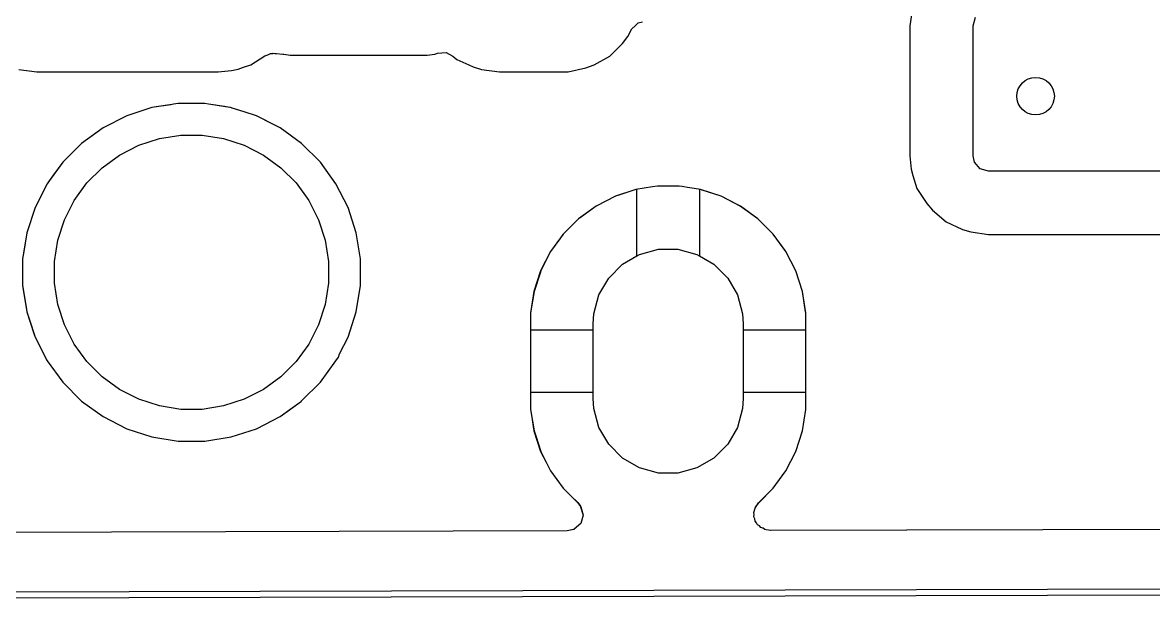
# Model space of a CAD drawing. Header units: millimetres. Extents: x 87.1 to 142.6, y -85.7 to -60.8.
# Drawn here: x 95.5 to 104.54, y -85.73 to -81.11 of the extents above; entities that cross this region are included whole.
import ezdxf

# ---------------------------------------------------------------- set-up
doc = ezdxf.new("R2010")
doc.units = ezdxf.units.MM
for name, color, linetype, true_color in [('B.Cu', 153, 'CONTINUOUS', 0x4d7fc4), ('B.Mask', 4, 'CONTINUOUS', 0x02ffee), ('Edge.Cuts', 254, 'CONTINUOUS', 0xd0d2cd), ('F.Cu', 13, 'CONTINUOUS', 0xc83434), ('F.Mask', 201, 'CONTINUOUS', 0xd864ff)]:
    doc.layers.add(name, color=color, linetype=linetype, true_color=true_color)

msp = doc.modelspace()

# ---------------------------------------------------------------- linework, layer by layer
at = {"layer": 'B.Cu', "linetype": 'CONTINUOUS'}
for p, q in [((102.606829, -81.050026), (102.5945, -81.13578)), ((103.1, -81.135784), (103.119685, -81.068745)), ((102.5945, -81.13578), (102.5945, -81.135784)), ((102.5945, -81.135784), (102.5945, -82.176)), ((103.1, -82.176), (103.1, -81.135784)), ((96.533963, -81.791552), (96.331782, -81.857245)), ((96.684282, -81.767744), (96.533963, -81.791552)), ((96.695242, -81.766008), (96.684282, -81.767744)), ((96.704976, -81.764466), (96.695242, -81.766008)), ((96.743909, -81.7583), (96.704976, -81.764466)), ((96.743913, -81.7583), (96.743909, -81.7583)), ((96.956487, -81.7583), (96.743913, -81.7583)), ((96.95649, -81.7583), (96.956487, -81.7583)), ((96.985689, -81.762924), (96.95649, -81.7583)), ((97.005157, -81.766008), (96.985689, -81.762924)), ((97.112704, -81.783042), (97.005157, -81.766008)), ((97.156799, -81.790026), (97.112704, -81.783042)), ((97.161562, -81.7904), (97.156799, -81.790026)), ((97.170752, -81.79257), (97.161562, -81.7904)), ((97.175274, -81.794423), (97.170752, -81.79257)), ((97.27175, -81.82577), (97.175274, -81.794423)), ((97.368612, -81.857243), (97.27175, -81.82577)), ((96.331782, -81.857245), (96.142382, -81.953749)), ((97.368613, -81.857243), (97.368612, -81.857243)), ((97.368614, -81.857244), (97.368613, -81.857243)), ((97.39044, -81.868365), (97.368614, -81.857244)), ((97.390445, -81.868367), (97.39044, -81.868365)), ((97.47972, -81.913855), (97.390445, -81.868367)), ((97.55802, -81.953751), (97.47972, -81.913855)), ((96.085572, -81.995023), (95.97041, -82.078692)), ((96.142379, -81.953751), (96.085572, -81.995023)), ((96.142382, -81.953749), (96.142379, -81.95375)), ((96.142379, -81.95375), (96.142379, -81.953751)), ((97.729986, -82.07869), (97.55802, -81.953751)), ((95.97041, -82.078692), (95.820092, -82.22901)), ((97.729988, -82.078692), (97.729986, -82.07869)), ((97.880312, -82.229016), (97.729988, -82.078692)), ((102.5945, -82.176), (102.594501, -82.176009)), ((102.594501, -82.176009), (102.606052, -82.28345)), ((103.111206, -82.227511), (103.1, -82.176)), ((95.82009, -82.229013), (95.706423, -82.385465)), ((95.820092, -82.22901), (95.82009, -82.229013)), ((98.0049, -82.400499), (97.880312, -82.229016)), ((102.606052, -82.28345), (102.606054, -82.283462)), ((102.606054, -82.283462), (102.61726, -82.334972)), ((103.156961, -82.280315), (103.111206, -82.227511)), ((103.224, -82.3), (103.156961, -82.280315)), ((102.61726, -82.334972), (102.651383, -82.437497)), ((105.176, -82.3), (103.224, -82.3)), ((95.695149, -82.400982), (95.598645, -82.59038)), ((95.706423, -82.385465), (95.695149, -82.400982)), ((98.004902, -82.400503), (98.0049, -82.400499)), ((98.005248, -82.400979), (98.004902, -82.400503)), ((98.005249, -82.400981), (98.005248, -82.400979)), ((98.005251, -82.400984), (98.005249, -82.400981)), ((98.101757, -82.590388), (98.005251, -82.400984)), ((100.404393, -82.447092), (100.239744, -82.50059)), ((100.404406, -82.447088), (100.404393, -82.447092)), ((100.40441, -82.447087), (100.404406, -82.447088)), ((100.404418, -82.447085), (100.40441, -82.447087)), ((100.404422, -82.447084), (100.404418, -82.447085)), ((100.404429, -82.447083), (100.404422, -82.447084)), ((100.411998, -82.445884), (100.404429, -82.447083)), ((100.411999, -82.445884), (100.411998, -82.445884)), ((100.412, -82.445884), (100.411999, -82.445884)), ((100.412, -82.977444), (100.412, -82.445884)), ((100.919581, -82.447085), (100.912, -82.445884)), ((100.912, -82.445884), (100.912, -82.977444)), ((100.919589, -82.447087), (100.919581, -82.447085)), ((100.919599, -82.44709), (100.919589, -82.447087)), ((100.919605, -82.447092), (100.919599, -82.44709)), ((101.084254, -82.50059), (100.919605, -82.447092)), ((102.651383, -82.437497), (102.651386, -82.437503)), ((102.651386, -82.437503), (102.729171, -82.558537)), ((100.239744, -82.50059), (100.085471, -82.579197)), ((101.084257, -82.500591), (101.084254, -82.50059)), ((101.238524, -82.579195), (101.084257, -82.500591)), ((95.598645, -82.59038), (95.532952, -82.792559)), ((98.167446, -82.792557), (98.101757, -82.590388)), ((100.085471, -82.579197), (99.945402, -82.680961)), ((101.238526, -82.579196), (101.238524, -82.579195)), ((101.238527, -82.579197), (101.238526, -82.579196)), ((101.378596, -82.680961), (101.238527, -82.579197)), ((102.729171, -82.558537), (102.729179, -82.558548)), ((102.729179, -82.558548), (102.774923, -82.61134)), ((102.774923, -82.61134), (102.774926, -82.611343)), ((102.774926, -82.611343), (102.77493, -82.611347)), ((102.77493, -82.611347), (102.883664, -82.705567)), ((99.945402, -82.680961), (99.822961, -82.803402)), ((101.501037, -82.803402), (101.378596, -82.680961)), ((102.883664, -82.705567), (102.883667, -82.705568)), ((102.883667, -82.705568), (102.883668, -82.705569)), ((102.883668, -82.705569), (103.011166, -82.763797)), ((95.532952, -82.792559), (95.4997, -83.002507)), ((98.2007, -83.002513), (98.167446, -82.792557)), ((99.822961, -82.803402), (99.721197, -82.943471)), ((101.596264, -82.934474), (101.501037, -82.803402)), ((103.011166, -82.763797), (103.014541, -82.765338)), ((103.014541, -82.765338), (103.08158, -82.785023)), ((103.08158, -82.785023), (103.081584, -82.785024)), ((103.081584, -82.785024), (103.224, -82.8055)), ((103.224, -82.8055), (105.17599, -82.8055)), ((95.4997, -83.002507), (95.4997, -83.215091)), ((98.2007, -83.215087), (98.2007, -83.002513)), ((99.721195, -82.943475), (99.642591, -83.097742)), ((99.721196, -82.943473), (99.721195, -82.943475)), ((99.721197, -82.943471), (99.721196, -82.943473)), ((100.296743, -83.043988), (100.412, -82.977444)), ((100.912, -82.977444), (101.027257, -83.043988)), ((101.602804, -82.943475), (101.596264, -82.934474)), ((101.681408, -83.097742), (101.602804, -82.943475)), ((99.642591, -83.097742), (99.637047, -83.114805)), ((100.185988, -83.154743), (100.296743, -83.043988)), ((101.027257, -83.043988), (101.138012, -83.154743)), ((101.734914, -83.262415), (101.681408, -83.097742)), ((99.637047, -83.114805), (99.589084, -83.262414)), ((100.107672, -83.29039), (100.185988, -83.154743)), ((101.138012, -83.154743), (101.216328, -83.29039)), ((95.4997, -83.215091), (95.529653, -83.404205)), ((98.167446, -83.425043), (98.2007, -83.215087)), ((99.589084, -83.262414), (99.562, -83.433423)), ((101.760671, -83.425039), (101.734914, -83.262415)), ((100.067133, -83.441684), (100.107672, -83.29039)), ((101.216328, -83.29039), (101.256867, -83.441684)), ((95.529653, -83.404205), (95.532952, -83.425034)), ((95.532952, -83.425034), (95.532955, -83.425046)), ((95.532955, -83.425046), (95.550973, -83.480503)), ((98.101757, -83.627212), (98.167446, -83.425043)), ((99.562, -83.433423), (99.562, -83.433428)), ((99.562, -83.433428), (99.562, -83.57)), ((100.062, -83.52), (100.067133, -83.441684)), ((101.256867, -83.441684), (101.262, -83.52)), ((101.762, -83.433428), (101.760671, -83.425039)), ((101.762, -83.57), (101.762, -83.433428)), ((95.550973, -83.480503), (95.550974, -83.480503)), ((95.550974, -83.480503), (95.598645, -83.627218)), ((100.062, -83.57), (100.062, -83.52)), ((101.262, -83.52), (101.262, -83.57)), ((95.598645, -83.627218), (95.691732, -83.809911)), ((98.03393, -83.760329), (98.101757, -83.627212)), ((99.562, -83.57), (100.062, -83.57)), ((101.262, -83.57), (101.762, -83.57)), ((95.691732, -83.809911), (95.695151, -83.81662)), ((95.695151, -83.81662), (95.82009, -83.988586)), ((97.880309, -83.988586), (98.005248, -83.81662)), ((98.005247, -83.81662), (98.005251, -83.816616)), ((98.005248, -83.81662), (98.005247, -83.81662)), ((98.005251, -83.816616), (98.005253, -83.81661)), ((98.005253, -83.81661), (98.025645, -83.788544)), ((98.025645, -83.788544), (98.03393, -83.760329)), ((95.82009, -83.988586), (95.820092, -83.988588)), ((95.820092, -83.988588), (95.970416, -84.138912)), ((97.730805, -84.13809), (97.880304, -83.988592)), ((97.880304, -83.988592), (97.880306, -83.988588)), ((97.880306, -83.988588), (97.880309, -83.988586)), ((100.062, -84.07), (99.562, -84.07)), ((99.562, -84.07), (99.562, -84.206571)), ((100.062, -84.12), (100.062, -84.07)), ((101.762, -84.07), (101.262, -84.07)), ((101.262, -84.07), (101.262, -84.12)), ((101.762, -84.206571), (101.762, -84.07)), ((95.970416, -84.138912), (96.142369, -84.263842)), ((97.636856, -84.206571), (97.729986, -84.138909)), ((97.729986, -84.138909), (97.729987, -84.138906)), ((97.729987, -84.138906), (97.72999, -84.138905)), ((97.72999, -84.138905), (97.729992, -84.138904)), ((97.729992, -84.138904), (97.729993, -84.138902)), ((97.729993, -84.138902), (97.730047, -84.138863)), ((97.730047, -84.138863), (97.730805, -84.13809)), ((100.067133, -84.198316), (100.062, -84.12)), ((101.262, -84.12), (101.256867, -84.198316)), ((96.142369, -84.263842), (96.1424, -84.26386)), ((96.1424, -84.26386), (96.142642, -84.263982)), ((96.142642, -84.263982), (96.331788, -84.360357)), ((97.368612, -84.360357), (97.558016, -84.263851)), ((97.558016, -84.263851), (97.636856, -84.206571)), ((99.562, -84.206571), (99.561999, -84.206574)), ((99.561999, -84.206574), (99.589084, -84.377584)), ((100.107672, -84.34961), (100.067133, -84.198316)), ((101.256867, -84.198316), (101.216328, -84.34961)), ((101.734914, -84.377584), (101.762, -84.206571)), ((96.331788, -84.360357), (96.533957, -84.426046)), ((97.166443, -84.426046), (97.368612, -84.360357)), ((100.185988, -84.485257), (100.107672, -84.34961)), ((101.216328, -84.34961), (101.138012, -84.485257)), ((96.533957, -84.426046), (96.743913, -84.4593)), ((96.956487, -84.4593), (97.166443, -84.426046)), ((99.589084, -84.377584), (99.604831, -84.426046)), ((99.604831, -84.426046), (99.642591, -84.542257)), ((101.681408, -84.542257), (101.734914, -84.377584)), ((96.743913, -84.4593), (96.743914, -84.4593)), ((96.743914, -84.4593), (96.956486, -84.4593)), ((96.956486, -84.4593), (96.956487, -84.4593)), ((99.642591, -84.542257), (99.721195, -84.696524)), ((100.296743, -84.596012), (100.185988, -84.485257)), ((101.138012, -84.485257), (101.027257, -84.596012)), ((101.602804, -84.696524), (101.681408, -84.542257)), ((100.43239, -84.674328), (100.296743, -84.596012)), ((101.027257, -84.596012), (100.89161, -84.674328)), ((99.721195, -84.696524), (99.721197, -84.696527)), ((99.721197, -84.696527), (99.82296, -84.836594)), ((100.583684, -84.714867), (100.43239, -84.674328)), ((100.740316, -84.714867), (100.583684, -84.714867)), ((100.89161, -84.674328), (100.740316, -84.714867)), ((101.522831, -84.806598), (101.602804, -84.696524)), ((101.501035, -84.836598), (101.522831, -84.806598)), ((99.82296, -84.836594), (99.822964, -84.836598)), ((99.822964, -84.836598), (99.822967, -84.836602)), ((99.822967, -84.836602), (99.883408, -84.897043)), ((99.883408, -84.897043), (99.938046, -84.951681)), ((101.411638, -84.925997), (101.50103, -84.836604)), ((101.50103, -84.836604), (101.501035, -84.836598)), ((99.938046, -84.951681), (99.954205, -84.97159)), ((99.954205, -84.97159), (99.960382, -84.981055)), ((99.960382, -84.981055), (99.962708, -84.984618)), ((99.962708, -84.984618), (99.982862, -85.051518)), ((101.346755, -85.029855), (101.35661, -84.995965)), ((101.35661, -84.995965), (101.359256, -84.990131)), ((101.359256, -84.990131), (101.384771, -84.953401)), ((101.384771, -84.953401), (101.408781, -84.929536)), ((101.408781, -84.929536), (101.411638, -84.925997)), ((99.982862, -85.051518), (99.963648, -85.118694)), ((101.349336, -85.047486), (101.346755, -85.029855)), ((101.346845, -85.065137), (101.349336, -85.047486)), ((101.354294, -85.08134), (101.346845, -85.065137)), ((101.356878, -85.098987), (101.354294, -85.08134)), ((99.906559, -85.166961), (99.854585, -85.178527)), ((99.911158, -85.164822), (99.906559, -85.166961)), ((99.911166, -85.164818), (99.911158, -85.164822)), ((99.963648, -85.118694), (99.911166, -85.164818)), ((101.368584, -85.112426), (101.356878, -85.098987)), ((101.376029, -85.12862), (101.368584, -85.112426)), ((101.391056, -85.138224), (101.376029, -85.12862)), ((101.40277, -85.151672), (101.391056, -85.138224)), ((101.419883, -85.156648), (101.40277, -85.151672)), ((101.434901, -85.166247), (101.419883, -85.156648)), ((101.44576, -85.169406), (101.434901, -85.166247)), ((101.480716, -85.174342), (101.44576, -85.169406)), ((108.469167, -85.156357), (101.480716, -85.174342)), ((99.854585, -85.178527), (88.157116, -85.208632))]:
    msp.add_line(p, q, dxfattribs=at)
at = {"layer": 'B.Cu'}
msp.add_circle((103.6, -81.7), 0.15, dxfattribs=at)
at = {"layer": 'B.Mask', "linetype": 'CONTINUOUS'}
for p, q in [((96.59341, -82.039193), (96.763895, -82.012191)), ((96.763895, -82.012191), (96.936505, -82.012191)), ((96.936505, -82.012191), (97.10699, -82.039193)), ((96.275452, -82.170896), (96.429248, -82.092533)), ((96.429248, -82.092533), (96.59341, -82.039193)), ((97.10699, -82.039193), (97.271152, -82.092533)), ((97.271152, -82.092533), (97.424948, -82.170896)), ((96.135807, -82.272353), (96.275452, -82.170896)), ((97.424948, -82.170896), (97.564593, -82.272353)), ((96.013753, -82.394407), (96.135807, -82.272353)), ((97.564593, -82.272353), (97.686647, -82.394407)), ((95.912296, -82.534052), (96.013753, -82.394407)), ((97.686647, -82.394407), (97.788104, -82.534052)), ((95.833933, -82.687848), (95.912296, -82.534052)), ((97.788104, -82.534052), (97.866467, -82.687848)), ((95.780593, -82.85201), (95.833933, -82.687848)), ((97.866467, -82.687848), (97.919807, -82.85201)), ((95.753591, -83.022495), (95.780593, -82.85201)), ((97.919807, -82.85201), (97.946809, -83.022495)), ((100.296743, -83.043988), (100.43239, -82.965672)), ((100.43239, -82.965672), (100.583684, -82.925133)), ((100.583684, -82.925133), (100.740316, -82.925133)), ((100.740316, -82.925133), (100.89161, -82.965672)), ((100.89161, -82.965672), (101.027257, -83.043988)), ((95.753591, -83.195105), (95.753591, -83.022495)), ((97.946809, -83.022495), (97.946809, -83.195105)), ((100.185988, -83.154743), (100.296743, -83.043988)), ((101.027257, -83.043988), (101.138012, -83.154743)), ((100.107672, -83.29039), (100.185988, -83.154743)), ((101.138012, -83.154743), (101.216328, -83.29039)), ((95.780593, -83.36559), (95.753591, -83.195105)), ((97.946809, -83.195105), (97.919807, -83.36559)), ((95.833933, -83.529752), (95.780593, -83.36559)), ((97.919807, -83.36559), (97.866467, -83.529752)), ((100.067133, -83.441684), (100.107672, -83.29039)), ((101.216328, -83.29039), (101.256867, -83.441684)), ((100.062, -83.52), (100.067133, -83.441684)), ((101.256867, -83.441684), (101.262, -83.52)), ((95.912296, -83.683548), (95.833933, -83.529752)), ((97.866467, -83.529752), (97.788104, -83.683548)), ((100.062, -84.12), (100.062, -83.52)), ((101.262, -83.52), (101.262, -84.12)), ((96.013753, -83.823193), (95.912296, -83.683548)), ((97.788104, -83.683548), (97.686647, -83.823193)), ((96.135807, -83.945247), (96.013753, -83.823193)), ((97.686647, -83.823193), (97.564593, -83.945247)), ((96.275452, -84.046704), (96.135807, -83.945247)), ((97.564593, -83.945247), (97.424948, -84.046704)), ((96.429248, -84.125067), (96.275452, -84.046704)), ((97.424948, -84.046704), (97.271152, -84.125067)), ((96.59341, -84.178407), (96.429248, -84.125067)), ((96.763895, -84.205409), (96.59341, -84.178407)), ((97.10699, -84.178407), (96.936505, -84.205409)), ((97.271152, -84.125067), (97.10699, -84.178407)), ((100.067133, -84.198316), (100.062, -84.12)), ((101.262, -84.12), (101.256867, -84.198316)), ((96.936505, -84.205409), (96.763895, -84.205409)), ((100.107672, -84.34961), (100.067133, -84.198316)), ((101.256867, -84.198316), (101.216328, -84.34961)), ((100.185988, -84.485257), (100.107672, -84.34961)), ((101.216328, -84.34961), (101.138012, -84.485257)), ((100.296743, -84.596012), (100.185988, -84.485257)), ((101.138012, -84.485257), (101.027257, -84.596012)), ((100.43239, -84.674328), (100.296743, -84.596012)), ((101.027257, -84.596012), (100.89161, -84.674328)), ((100.583684, -84.714867), (100.43239, -84.674328)), ((100.740316, -84.714867), (100.583684, -84.714867)), ((100.89161, -84.674328), (100.740316, -84.714867))]:
    msp.add_line(p, q, dxfattribs=at)
at = {"layer": 'Edge.Cuts', "linetype": 'CONTINUOUS'}
for p, q in [((88.17531, -85.684087), (135.026654, -85.563513)), ((135.026782, -85.613513), (88.184953, -85.734062))]:
    msp.add_line(p, q, dxfattribs=at)
at = {"layer": 'F.Cu', "linetype": 'CONTINUOUS'}
for p, q in [((100.42251, -81.111684), (100.455899, -81.10493)), ((100.33857, -81.222266), (100.371941, -81.161149)), ((100.371941, -81.161149), (100.372387, -81.160361)), ((100.372387, -81.160361), (100.396841, -81.136612)), ((100.396841, -81.136612), (100.42091, -81.112543)), ((100.42091, -81.112543), (100.421832, -81.112342)), ((100.421832, -81.112342), (100.42251, -81.111684)), ((100.194952, -81.379944), (100.296692, -81.278207)), ((100.296692, -81.278207), (100.338564, -81.222274)), ((100.338564, -81.222274), (100.33857, -81.222266)), ((97.32461, -81.448611), (97.437082, -81.376327)), ((97.437082, -81.376327), (97.46038, -81.369486)), ((97.46038, -81.369486), (97.482089, -81.358616)), ((97.482089, -81.358616), (97.499529, -81.357991)), ((97.499529, -81.357991), (97.50412, -81.356643)), ((97.50412, -81.356643), (97.51736, -81.357352)), ((97.51736, -81.357352), (97.517362, -81.357352)), ((97.517362, -81.357352), (97.529132, -81.358616)), ((97.529132, -81.358616), (97.580114, -81.36409)), ((97.580114, -81.36409), (97.580117, -81.364091)), ((97.580117, -81.364091), (97.580116, -81.364091)), ((97.580116, -81.364091), (97.587044, -81.364835)), ((97.587044, -81.364835), (97.587045, -81.364835)), ((97.587045, -81.364835), (97.587051, -81.364837)), ((97.587051, -81.364837), (97.587057, -81.364836)), ((97.587057, -81.364836), (97.639727, -81.3705)), ((97.639727, -81.3705), (98.735472, -81.370499)), ((98.735472, -81.370499), (98.795083, -81.364091)), ((98.795083, -81.364091), (98.816202, -81.356213)), ((98.816202, -81.356213), (98.885892, -81.35123)), ((98.885892, -81.35123), (98.940737, -81.378682)), ((98.940737, -81.378682), (98.971764, -81.405567)), ((100.068677, -81.448895), (100.194952, -81.379944)), ((97.222067, -81.482741), (97.265545, -81.46827)), ((97.265545, -81.46827), (97.324606, -81.448613)), ((97.324606, -81.448613), (97.324608, -81.448611)), ((97.324608, -81.448611), (97.32461, -81.448611)), ((98.971764, -81.405567), (98.971768, -81.405569)), ((98.971768, -81.405569), (99.066636, -81.448895)), ((99.066636, -81.448895), (99.102641, -81.465338)), ((99.102641, -81.465338), (99.16968, -81.485023)), ((100.003213, -81.473312), (100.068677, -81.448895)), ((95.469684, -81.485024), (95.6121, -81.5055)), ((95.6121, -81.5055), (97.063092, -81.5055)), ((97.063092, -81.5055), (97.063101, -81.5055)), ((97.063101, -81.5055), (97.170555, -81.493947)), ((97.170555, -81.493947), (97.222067, -81.482741)), ((99.16968, -81.485023), (99.169684, -81.485024)), ((99.169684, -81.485024), (99.3121, -81.5055)), ((99.3121, -81.5055), (99.312103, -81.5055)), ((99.312103, -81.5055), (99.817712, -81.5055)), ((99.817712, -81.5055), (99.817731, -81.5055)), ((99.817731, -81.5055), (99.835713, -81.505179)), ((99.835713, -81.505179), (99.835723, -81.505178)), ((99.835723, -81.505178), (99.835758, -81.505178)), ((99.835758, -81.505178), (99.844604, -81.504862)), ((99.844604, -81.504862), (99.862621, -81.503896)), ((99.862621, -81.503896), (100.003213, -81.473312)), ((96.533963, -81.791552), (96.331782, -81.857245)), ((96.657854, -81.771929), (96.533963, -81.791552)), ((96.695242, -81.766008), (96.657854, -81.771929)), ((96.704976, -81.764466), (96.695242, -81.766008)), ((96.743909, -81.7583), (96.704976, -81.764466)), ((96.743913, -81.7583), (96.743909, -81.7583)), ((96.956487, -81.7583), (96.743913, -81.7583)), ((96.95649, -81.7583), (96.956487, -81.7583)), ((96.985689, -81.762924), (96.95649, -81.7583)), ((97.005157, -81.766008), (96.985689, -81.762924)), ((97.156799, -81.790026), (97.005157, -81.766008)), ((97.161562, -81.7904), (97.156799, -81.790026)), ((97.170752, -81.79257), (97.161562, -81.7904)), ((97.175274, -81.794423), (97.170752, -81.79257)), ((97.27175, -81.82577), (97.175274, -81.794423)), ((97.368612, -81.857243), (97.27175, -81.82577)), ((96.331782, -81.857245), (96.142382, -81.953749)), ((97.368613, -81.857243), (97.368612, -81.857243)), ((97.368614, -81.857244), (97.368613, -81.857243)), ((97.39044, -81.868365), (97.368614, -81.857244)), ((97.390445, -81.868367), (97.39044, -81.868365)), ((97.515918, -81.932299), (97.390445, -81.868367)), ((96.142382, -81.953749), (95.97041, -82.078692)), ((97.55802, -81.953751), (97.515918, -81.932299)), ((97.729986, -82.07869), (97.55802, -81.953751)), ((95.97041, -82.078692), (95.820092, -82.22901)), ((97.729988, -82.078692), (97.729986, -82.07869)), ((97.880312, -82.229016), (97.729988, -82.078692)), ((95.82009, -82.229013), (95.739805, -82.339518)), ((95.820092, -82.22901), (95.82009, -82.229013)), ((98.0049, -82.400499), (97.880312, -82.229016)), ((95.739805, -82.339518), (95.695149, -82.400982)), ((95.695149, -82.400982), (95.598645, -82.590382)), ((98.004902, -82.400503), (98.0049, -82.400499)), ((98.005248, -82.400979), (98.004902, -82.400503)), ((98.005249, -82.400981), (98.005248, -82.400979)), ((98.005251, -82.400984), (98.005249, -82.400981)), ((98.101757, -82.590388), (98.005251, -82.400984)), ((100.403863, -82.446739), (100.25836, -82.494017)), ((100.404273, -82.446603), (100.403863, -82.446739)), ((100.404298, -82.446597), (100.404273, -82.446603)), ((100.535725, -82.42578), (100.404298, -82.446597)), ((100.535726, -82.425781), (100.535725, -82.42578)), ((100.575388, -82.4195), (100.535726, -82.425781)), ((100.575389, -82.4195), (100.575388, -82.4195)), ((100.748611, -82.4195), (100.575389, -82.4195)), ((100.748614, -82.4195), (100.748611, -82.4195)), ((100.772407, -82.423268), (100.748614, -82.4195)), ((100.788271, -82.425781), (100.772407, -82.423268)), ((100.815188, -82.430044), (100.788271, -82.425781)), ((100.905306, -82.444317), (100.815188, -82.430044)), ((100.905312, -82.444318), (100.905306, -82.444317)), ((100.919698, -82.446597), (100.905312, -82.444318)), ((100.919699, -82.446597), (100.919698, -82.446597)), ((100.919701, -82.446598), (100.919699, -82.446597)), ((100.933203, -82.450985), (100.919701, -82.446598)), ((100.933215, -82.450988), (100.933203, -82.450985)), ((101.084449, -82.500128), (100.933215, -82.450988)), ((100.239552, -82.500127), (100.085214, -82.578766)), ((100.258358, -82.494017), (100.239552, -82.500127)), ((100.25836, -82.494017), (100.258358, -82.494017)), ((101.214497, -82.566391), (101.084449, -82.500128)), ((95.598645, -82.590382), (95.532952, -82.792563)), ((98.167446, -82.792557), (98.101757, -82.590388)), ((100.037203, -82.613648), (99.956942, -82.671961)), ((100.037204, -82.613648), (100.037203, -82.613648)), ((100.085214, -82.578766), (100.037204, -82.613648)), ((101.238788, -82.578768), (101.214497, -82.566391)), ((101.378928, -82.680586), (101.238788, -82.578768)), ((99.949563, -82.676093), (99.818093, -82.807563)), ((99.956942, -82.671961), (99.949563, -82.676093)), ((101.501414, -82.803072), (101.378928, -82.680586)), ((95.532952, -82.792563), (95.509092, -82.943212)), ((98.2007, -83.002513), (98.167446, -82.792557)), ((99.813963, -82.814939), (99.794444, -82.841806)), ((99.818093, -82.807563), (99.813963, -82.814939)), ((101.603232, -82.943212), (101.501414, -82.803072)), ((99.794442, -82.841808), (99.720772, -82.943205)), ((99.794444, -82.841806), (99.794442, -82.841808)), ((95.509092, -82.943213), (95.4997, -83.002509)), ((95.4997, -83.002509), (95.4997, -83.215086)), ((95.509092, -82.943212), (95.509092, -82.943213)), ((98.2007, -83.215087), (98.2007, -83.002513)), ((99.720764, -82.943218), (99.642129, -83.097549)), ((99.720766, -82.943213), (99.720764, -82.943218)), ((99.720768, -82.943211), (99.720766, -82.943213)), ((99.720772, -82.943205), (99.720768, -82.943211)), ((100.296743, -83.043988), (100.43239, -82.965672)), ((100.43239, -82.965672), (100.583684, -82.925133)), ((100.583684, -82.925133), (100.740316, -82.925133)), ((100.740316, -82.925133), (100.89161, -82.965672)), ((100.89161, -82.965672), (101.027257, -83.043988)), ((101.681873, -83.097555), (101.603232, -82.943212)), ((99.642129, -83.097549), (99.588596, -83.262305)), ((100.185988, -83.154743), (100.296743, -83.043988)), ((101.027257, -83.043988), (101.138012, -83.154743)), ((101.735402, -83.262299), (101.681873, -83.097555)), ((100.107672, -83.29039), (100.185988, -83.154743)), ((101.138012, -83.154743), (101.216328, -83.29039)), ((95.4997, -83.215086), (95.532954, -83.425044)), ((98.167446, -83.425043), (98.2007, -83.215087)), ((99.588596, -83.262305), (99.5615, -83.433383)), ((101.7625, -83.433389), (101.735402, -83.262299)), ((100.067133, -83.441684), (100.107672, -83.29039)), ((101.216328, -83.29039), (101.256867, -83.441684)), ((95.532954, -83.425044), (95.532954, -83.425047)), ((95.532954, -83.425047), (95.58937, -83.598675)), ((98.101757, -83.627212), (98.167446, -83.425043)), ((99.5615, -83.433383), (99.5615, -84.206614)), ((100.062, -83.52), (100.067133, -83.441684)), ((101.256867, -83.441684), (101.262, -83.52)), ((101.7625, -84.206611), (101.7625, -83.433389)), ((100.062, -84.12), (100.062, -83.52)), ((101.262, -83.52), (101.262, -84.12)), ((95.58937, -83.598675), (95.598642, -83.627211)), ((95.598642, -83.627211), (95.695147, -83.816613)), ((98.03393, -83.760329), (98.101757, -83.627212)), ((95.695147, -83.816613), (95.695151, -83.81662)), ((95.695151, -83.81662), (95.82009, -83.988586)), ((97.880309, -83.988586), (98.005248, -83.81662)), ((98.005247, -83.81662), (98.005251, -83.816616)), ((98.005248, -83.81662), (98.005247, -83.81662)), ((98.005251, -83.816616), (98.005253, -83.81661)), ((98.005253, -83.81661), (98.025645, -83.788544)), ((98.025645, -83.788544), (98.03393, -83.760329)), ((95.82009, -83.988586), (95.820092, -83.988588)), ((95.820092, -83.988588), (95.970416, -84.138912)), ((97.730805, -84.13809), (97.880304, -83.988592)), ((97.880304, -83.988592), (97.880306, -83.988588)), ((97.880306, -83.988588), (97.880309, -83.988586)), ((95.970416, -84.138912), (96.142369, -84.263842)), ((97.614371, -84.222907), (97.729986, -84.138909)), ((97.729986, -84.138909), (97.729988, -84.138906)), ((97.729988, -84.138906), (97.729992, -84.138904)), ((97.729992, -84.138904), (97.729998, -84.138897)), ((97.729998, -84.138897), (97.730048, -84.138862)), ((97.730048, -84.138862), (97.730805, -84.13809)), ((100.067133, -84.198316), (100.062, -84.12)), ((101.262, -84.12), (101.256867, -84.198316)), ((96.142369, -84.263842), (96.142377, -84.263847)), ((96.142377, -84.263847), (96.142379, -84.263848)), ((96.142379, -84.263848), (96.142381, -84.263849)), ((96.142381, -84.263849), (96.142382, -84.26385)), ((96.142382, -84.26385), (96.1424, -84.26386)), ((96.1424, -84.26386), (96.142642, -84.263982)), ((96.142642, -84.263982), (96.331788, -84.360357)), ((97.368612, -84.360357), (97.558016, -84.263851)), ((97.558016, -84.263851), (97.614371, -84.222907)), ((99.5615, -84.206614), (99.574232, -84.286999)), ((100.107672, -84.34961), (100.067133, -84.198316)), ((101.256867, -84.198316), (101.216328, -84.34961)), ((101.735402, -84.377701), (101.7625, -84.206611)), ((96.331788, -84.360357), (96.533957, -84.426046)), ((97.166443, -84.426046), (97.368612, -84.360357)), ((99.574232, -84.286999), (99.58585, -84.360355)), ((99.58585, -84.360355), (99.588598, -84.377701)), ((100.185988, -84.485257), (100.107672, -84.34961)), ((101.216328, -84.34961), (101.138012, -84.485257)), ((96.533957, -84.426046), (96.743913, -84.4593)), ((96.956487, -84.4593), (97.166443, -84.426046)), ((99.588598, -84.377701), (99.642127, -84.542445)), ((101.681873, -84.542445), (101.735402, -84.377701)), ((96.743913, -84.4593), (96.743914, -84.4593)), ((96.743914, -84.4593), (96.956486, -84.4593)), ((96.956486, -84.4593), (96.956487, -84.4593)), ((99.642127, -84.542445), (99.642128, -84.542447)), ((99.642128, -84.542447), (99.642129, -84.542449)), ((99.642129, -84.542449), (99.685308, -84.627193)), ((100.296743, -84.596012), (100.185988, -84.485257)), ((101.138012, -84.485257), (101.027257, -84.596012)), ((101.603232, -84.696788), (101.681873, -84.542445)), ((99.685308, -84.627193), (99.720768, -84.696788)), ((100.43239, -84.674328), (100.296743, -84.596012)), ((101.027257, -84.596012), (100.89161, -84.674328)), ((99.720768, -84.696788), (99.822586, -84.836928)), ((100.583684, -84.714867), (100.43239, -84.674328)), ((100.740316, -84.714867), (100.583684, -84.714867)), ((100.89161, -84.674328), (100.740316, -84.714867)), ((101.501414, -84.836928), (101.603232, -84.696788)), ((99.822586, -84.836928), (99.822588, -84.83693)), ((99.822588, -84.83693), (99.937146, -84.951488)), ((101.385724, -84.952617), (101.501414, -84.836928)), ((99.937146, -84.951488), (99.953292, -84.971376)), ((99.953292, -84.971376), (99.957283, -84.977489)), ((99.957283, -84.977489), (99.961929, -84.984605)), ((99.961929, -84.984605), (99.982093, -85.051502)), ((101.347503, -85.029854), (101.357358, -84.995963)), ((101.357358, -84.995963), (101.360482, -84.989075)), ((101.360482, -84.989075), (101.385724, -84.952617)), ((99.982093, -85.051502), (99.962889, -85.118681)), ((101.350084, -85.047484), (101.347503, -85.029854)), ((101.347593, -85.065135), (101.350084, -85.047484)), ((101.355041, -85.081338), (101.347593, -85.065135)), ((101.357626, -85.098986), (101.355041, -85.081338)), ((99.905812, -85.166954), (99.85382, -85.178528)), ((99.910407, -85.164816), (99.905812, -85.166954)), ((99.910414, -85.164812), (99.910407, -85.164816)), ((99.962889, -85.118681), (99.910414, -85.164812)), ((101.369333, -85.112426), (101.357626, -85.098986)), ((101.376777, -85.128618), (101.369333, -85.112426)), ((101.391802, -85.138221), (101.376777, -85.128618)), ((101.403518, -85.151671), (101.391802, -85.138221)), ((101.420633, -85.156648), (101.403518, -85.151671)), ((101.435649, -85.166245), (101.420633, -85.156648)), ((101.446508, -85.169404), (101.435649, -85.166245)), ((101.481464, -85.17434), (101.446508, -85.169404)), ((108.468461, -85.156358), (101.481464, -85.17434)), ((99.85382, -85.178528), (88.157116, -85.208632))]:
    msp.add_line(p, q, dxfattribs=at)
at = {"layer": 'F.Cu'}
msp.add_circle((103.6, -81.7), 0.15, dxfattribs=at)
at = {"layer": 'F.Mask', "linetype": 'CONTINUOUS'}
for p, q in [((96.59341, -82.039193), (96.763895, -82.012191)), ((96.763895, -82.012191), (96.936505, -82.012191)), ((96.936505, -82.012191), (97.10699, -82.039193)), ((96.275452, -82.170896), (96.429248, -82.092533)), ((96.429248, -82.092533), (96.59341, -82.039193)), ((97.10699, -82.039193), (97.271152, -82.092533)), ((97.271152, -82.092533), (97.424948, -82.170896)), ((96.135807, -82.272353), (96.275452, -82.170896)), ((97.424948, -82.170896), (97.564593, -82.272353)), ((96.013753, -82.394407), (96.135807, -82.272353)), ((97.564593, -82.272353), (97.686647, -82.394407)), ((95.912296, -82.534052), (96.013753, -82.394407)), ((97.686647, -82.394407), (97.788104, -82.534052)), ((95.833933, -82.687848), (95.912296, -82.534052)), ((97.788104, -82.534052), (97.866467, -82.687848)), ((95.780593, -82.85201), (95.833933, -82.687848)), ((97.866467, -82.687848), (97.919807, -82.85201)), ((95.753591, -83.022495), (95.780593, -82.85201)), ((97.919807, -82.85201), (97.946809, -83.022495)), ((100.296743, -83.043988), (100.43239, -82.965672)), ((100.43239, -82.965672), (100.583684, -82.925133)), ((100.583684, -82.925133), (100.740316, -82.925133)), ((100.740316, -82.925133), (100.89161, -82.965672)), ((100.89161, -82.965672), (101.027257, -83.043988)), ((95.753591, -83.195105), (95.753591, -83.022495)), ((97.946809, -83.022495), (97.946809, -83.195105)), ((100.185988, -83.154743), (100.296743, -83.043988)), ((101.027257, -83.043988), (101.138012, -83.154743)), ((100.107672, -83.29039), (100.185988, -83.154743)), ((101.138012, -83.154743), (101.216328, -83.29039)), ((95.780593, -83.36559), (95.753591, -83.195105)), ((97.946809, -83.195105), (97.919807, -83.36559)), ((95.833933, -83.529752), (95.780593, -83.36559)), ((97.919807, -83.36559), (97.866467, -83.529752)), ((100.067133, -83.441684), (100.107672, -83.29039)), ((101.216328, -83.29039), (101.256867, -83.441684)), ((100.062, -83.52), (100.067133, -83.441684)), ((101.256867, -83.441684), (101.262, -83.52)), ((95.912296, -83.683548), (95.833933, -83.529752)), ((97.866467, -83.529752), (97.788104, -83.683548)), ((100.062, -84.12), (100.062, -83.52)), ((101.262, -83.52), (101.262, -84.12)), ((96.013753, -83.823193), (95.912296, -83.683548)), ((97.788104, -83.683548), (97.686647, -83.823193)), ((96.135807, -83.945247), (96.013753, -83.823193)), ((97.686647, -83.823193), (97.564593, -83.945247)), ((96.275452, -84.046704), (96.135807, -83.945247)), ((97.564593, -83.945247), (97.424948, -84.046704)), ((96.429248, -84.125067), (96.275452, -84.046704)), ((97.424948, -84.046704), (97.271152, -84.125067)), ((96.59341, -84.178407), (96.429248, -84.125067)), ((96.763895, -84.205409), (96.59341, -84.178407)), ((97.10699, -84.178407), (96.936505, -84.205409)), ((97.271152, -84.125067), (97.10699, -84.178407)), ((100.067133, -84.198316), (100.062, -84.12)), ((101.262, -84.12), (101.256867, -84.198316)), ((96.936505, -84.205409), (96.763895, -84.205409)), ((100.107672, -84.34961), (100.067133, -84.198316)), ((101.256867, -84.198316), (101.216328, -84.34961)), ((100.185988, -84.485257), (100.107672, -84.34961)), ((101.216328, -84.34961), (101.138012, -84.485257)), ((100.296743, -84.596012), (100.185988, -84.485257)), ((101.138012, -84.485257), (101.027257, -84.596012)), ((100.43239, -84.674328), (100.296743, -84.596012)), ((101.027257, -84.596012), (100.89161, -84.674328)), ((100.583684, -84.714867), (100.43239, -84.674328)), ((100.740316, -84.714867), (100.583684, -84.714867)), ((100.89161, -84.674328), (100.740316, -84.714867))]:
    msp.add_line(p, q, dxfattribs=at)

doc.saveas('drawing.dxf')
